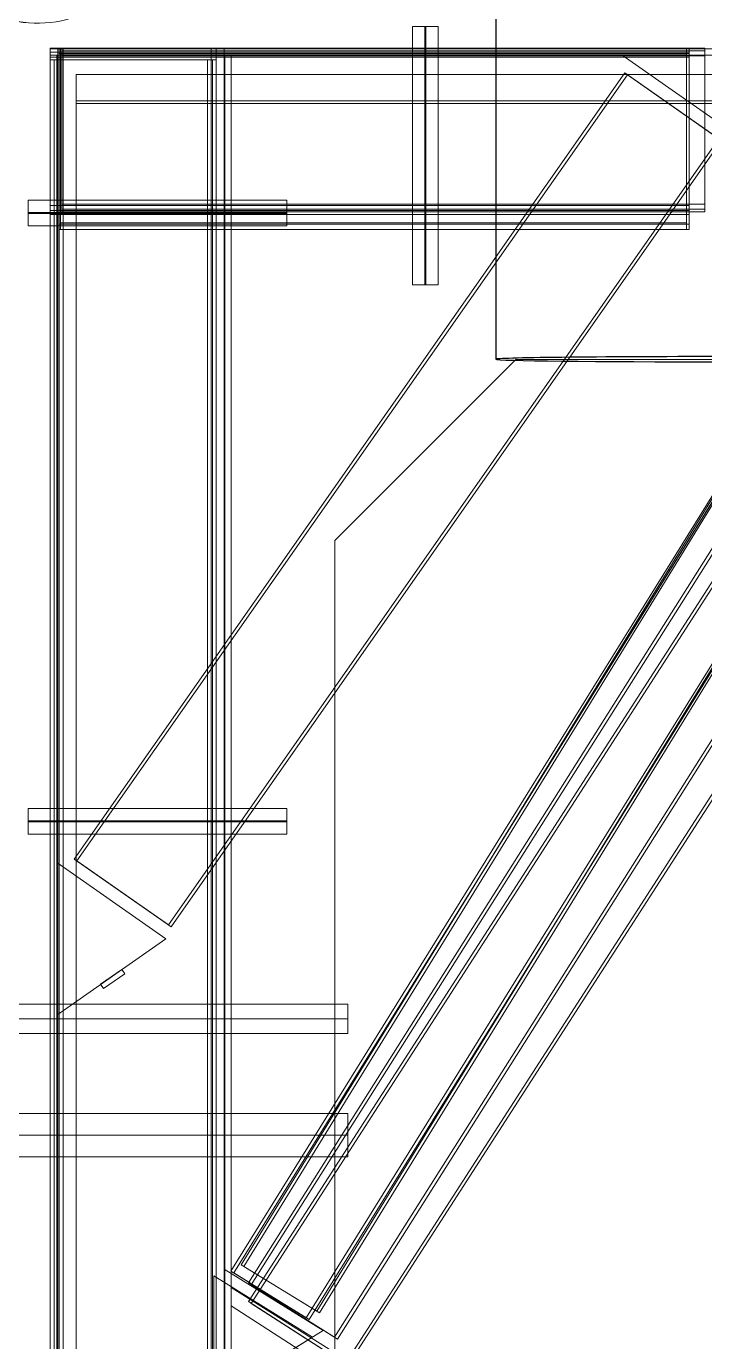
# Model space of a CAD drawing. Header units: metres. Extents: x 1753726 to 1755216, y 5920592 to 5921703.
# Drawn here: x 1755117.39 to 1755120.01, y 5921413.42 to 5921418.5 of the extents above; entities that cross this region are included whole.
import ezdxf

# ---------------------------------------------------------------- set-up
doc = ezdxf.new("R2010")
doc.units = ezdxf.units.M
doc.linetypes.add('CENTER', pattern=[50.8, 31.75, -6.35, 6.35, -6.35])
doc.linetypes.add('HIDDEN2', pattern=[4.7625, 3.175, -1.5875])
for name, color, linetype, lineweight in [('A-FLOR-____-OTLN', 9, 'Continuous', 9), ('A-WALL-____-OTLN', 2, 'Continuous', 9), ('M-HVAC-DUCT-OTLN', 70, 'Continuous', 25), ('P-PIPE-____-CNTR', 1, 'CENTER', 9), ('P-PIPE-____-OTLN', 6, 'HIDDEN2', 18), ('S-BEAM-____-OTLN', 7, 'Continuous', 9), ('S-FNDN-____-OTLN', 7, 'Continuous', 9)]:
    doc.layers.add(name, color=color, linetype=linetype, lineweight=lineweight)

# ---------------------------------------------------------------- blocks, each defined once
blk = doc.blocks.new('WALL CHAMFERS - WALL CHAMFERS-4050739-X-ARUP-GL-HERNE_BAY_ALIGNMENT')
at = {"layer": 'A-WALL-____-OTLN'}
blk.add_line((683.8957, 300.0049), (684.5957, 300.7049), dxfattribs=at)
blk = doc.blocks.new('308492-ARUP-STPW-MOD-1600_rvt-1-X-ARUP-GL-HERNE_BAY_ALIGNMENT')
at = {"layer": 'A-WALL-____-OTLN'}
for p, q in [((1755117.5805, 5921418.2154), (1755121.5805, 5921418.2154)), ((1755117.5805, 5921417.2154), (1755117.5805, 5921418.2154)), ((1755119.3005, 5921418.2154), (1755120.8605, 5921418.2154)), ((1755119.3005, 5921418.2154), (1755120.8605, 5921418.2154)), ((1755117.5805, 5921412.2154), (1755117.5805, 5921417.2154)), ((1755128.4803, 5921417.2154), (1755119.2805, 5921417.2154)), ((1755120.8605, 5921417.2154), (1755119.3005, 5921417.2154)), ((1755120.8605, 5921417.2154), (1755119.3005, 5921417.2154)), ((1755118.5805, 5921416.5154), (1755118.5805, 5921412.9154))]:
    blk.add_line(p, q, dxfattribs=at)
at = {"layer": 'M-HVAC-DUCT-OTLN'}
blk.add_line((1755119.2025, 5921422.8485), (1755119.2025, 5921417.2162), dxfattribs=at)
for start_param, end_param in [(1.570796, 3.141593), (3.141593, 4.712389)]:
    blk.add_ellipse((1755120.0775, 5921417.2162), major_axis=(0.875, 0), ratio=0.011618, start_param=start_param, end_param=end_param, dxfattribs=at)
at = {"layer": 'A-WALL-____-OTLN'}
blk.add_blockref('WALL CHAMFERS - WALL CHAMFERS-4050739-X-ARUP-GL-HERNE_BAY_ALIGNMENT', (1754434.6848, 5921116.5106), dxfattribs=at)
blk = doc.blocks.new('Arup_Beam_Steel Circular Hollow Section_CHS_AU - STRUT 2C-5217251-X-ARUP-GL-HERNE_BAY_ALIGNMENT')
at = {"layer": 'S-BEAM-____-OTLN'}
for p, q in [((-2.3709, 0.1651), (2.3709, 0.1651)), ((-2.3709, -0.1651), (2.3709, -0.1651))]:
    blk.add_line(p, q, dxfattribs=at)
blk = doc.blocks.new('Arup_Beam_Steel Circular Hollow Section_CHS_AU - 4029159-X-ARUP-GL-HERNE_BAY_ALIGNMENT')
at = {"layer": 'S-BEAM-____-OTLN'}
for p, q in [((685.9939, 301.2086), (683.4942, 297.179)), ((686.0046, 301.2019), (683.505, 297.1723)), ((686.296, 301.0211), (685.9939, 301.2086)), ((686.296, 301.0211), (685.9939, 301.2086)), ((686.0046, 301.2019), (686.2852, 301.0278)), ((686.0046, 301.2019), (686.2852, 301.0278)), ((683.7856, 296.9982), (686.2852, 301.0278)), ((683.7964, 296.9916), (686.296, 301.0211)), ((683.4942, 297.179), (683.7964, 296.9916)), ((683.4942, 297.179), (683.7964, 296.9916)), ((683.7856, 296.9982), (683.505, 297.1723)), ((683.7856, 296.9982), (683.505, 297.1723))]:
    blk.add_line(p, q, dxfattribs=at)
blk = doc.blocks.new('Arup_Beam_Steel Circular Hollow Section_CHS_AU - STRUT 1A-5298237-X-ARUP-GL-HERNE_BAY_ALIGNMENT')
at = {"layer": 'S-BEAM-____-OTLN'}
for p, q in [((-1.8555, 0.2158), (1.8555, 0.2158)), ((-1.8555, -0.2158), (1.8555, -0.2158))]:
    blk.add_line(p, q, dxfattribs=at)
blk = doc.blocks.new('Arup_Beam_Steel Circular Hollow Section_CHS_AU - 4393145-X-ARUP-GL-HERNE_BAY_ALIGNMENT')
at = {"layer": 'S-BEAM-____-OTLN'}
for p, q in [((685.0167, 301.8132), (682.8888, 298.7727)), ((685.0271, 301.8059), (682.8992, 298.7654)), ((685.3911, 301.5511), (685.0167, 301.8132)), ((685.3911, 301.5511), (685.0167, 301.8132)), ((685.0271, 301.8059), (685.3807, 301.5584)), ((685.0271, 301.8059), (685.3807, 301.5584)), ((683.2528, 298.5179), (685.3807, 301.5584)), ((683.2632, 298.5107), (685.3911, 301.5511)), ((682.8888, 298.7727), (683.2632, 298.5107)), ((682.8888, 298.7727), (683.2632, 298.5107)), ((683.2528, 298.5179), (682.8992, 298.7654)), ((683.2528, 298.5179), (682.8992, 298.7654))]:
    blk.add_line(p, q, dxfattribs=at)
blk = doc.blocks.new('Arup_Beam_Steel Circular Hollow Section_CHS_AU - STRUT 3C-5299243-X-ARUP-GL-HERNE_BAY_ALIGNMENT')
at = {"layer": 'S-BEAM-____-OTLN'}
for p, q in [((-2.3437, 0.1651), (2.3437, 0.1651)), ((-2.3437, -0.1651), (2.3437, -0.1651))]:
    blk.add_line(p, q, dxfattribs=at)
blk = doc.blocks.new('Arup_Beam_Steel Circular Hollow Section_CHS_AU - 4607972-X-ARUP-GL-HERNE_BAY_ALIGNMENT')
at = {"layer": 'S-BEAM-____-OTLN'}
for p, q in [((685.9875, 301.1978), (683.5336, 297.204)), ((685.9983, 301.1911), (683.5444, 297.1974)), ((686.2905, 301.0116), (685.9875, 301.1978)), ((686.2905, 301.0116), (685.9875, 301.1978)), ((685.9983, 301.1911), (686.2796, 301.0183)), ((685.9983, 301.1911), (686.2796, 301.0183)), ((683.8258, 297.0245), (686.2796, 301.0183)), ((683.8366, 297.0178), (686.2905, 301.0116)), ((683.5336, 297.204), (683.8366, 297.0178)), ((683.5336, 297.204), (683.8366, 297.0178)), ((683.8258, 297.0245), (683.5444, 297.1974)), ((683.8258, 297.0245), (683.5444, 297.1974))]:
    blk.add_line(p, q, dxfattribs=at)
blk = doc.blocks.new('Arup_Beam_Steel Circular Hollow Section_CHS_AU - STRUT 4C-5167315-X-ARUP-GL-HERNE_BAY_ALIGNMENT')
at = {"layer": 'S-BEAM-____-OTLN'}
for p, q in [((-2.4256, 0.2158), (2.4256, 0.2158)), ((-2.4256, -0.2158), (2.4256, -0.2158))]:
    blk.add_line(p, q, dxfattribs=at)
blk = doc.blocks.new('Arup_Beam_Steel Circular Hollow Section_CHS_AU - 4608569-X-ARUP-GL-HERNE_BAY_ALIGNMENT')
at = {"layer": 'S-BEAM-____-OTLN'}
for p, q in [((686.1876, 301.1406), (683.5619, 297.0614)), ((686.5719, 300.8933), (686.1876, 301.1406)), ((686.5719, 300.8933), (686.1876, 301.1406)), ((686.1983, 301.1337), (683.5726, 297.0545)), ((686.1983, 301.1337), (686.5612, 300.9001)), ((686.1983, 301.1337), (686.5612, 300.9001)), ((683.9355, 296.8209), (686.5612, 300.9001)), ((683.9462, 296.814), (686.5719, 300.8933)), ((683.5619, 297.0614), (683.9462, 296.814)), ((683.5619, 297.0614), (683.9462, 296.814)), ((683.9355, 296.8209), (683.5726, 297.0545)), ((683.9355, 296.8209), (683.5726, 297.0545))]:
    blk.add_line(p, q, dxfattribs=at)
blk = doc.blocks.new('Arup_Beam_Steel Circular Hollow Section_CHS_AU - STRUT 5C-5168541-X-ARUP-GL-HERNE_BAY_ALIGNMENT')
at = {"layer": 'S-BEAM-____-OTLN'}
for p, q in [((-2.3691, 0.1905), (2.3691, 0.1905)), ((-2.3691, -0.1905), (2.3691, -0.1905))]:
    blk.add_line(p, q, dxfattribs=at)
blk = doc.blocks.new('Arup_Beam_Steel Circular Hollow Section_CHS_AU - 4609519-X-ARUP-GL-HERNE_BAY_ALIGNMENT')
at = {"layer": 'S-BEAM-____-OTLN'}
for p, q in [((686.0902, 301.1407), (683.562, 297.1333)), ((686.4339, 300.9238), (686.0902, 301.1407)), ((686.4339, 300.9238), (686.0902, 301.1407)), ((686.1009, 301.1339), (683.5727, 297.1265)), ((686.1009, 301.1339), (686.4232, 300.9306)), ((686.1009, 301.1339), (686.4232, 300.9306)), ((683.895, 296.9232), (686.4232, 300.9306)), ((683.9057, 296.9164), (686.4339, 300.9238)), ((683.562, 297.1333), (683.9057, 296.9164)), ((683.562, 297.1333), (683.9057, 296.9164)), ((683.895, 296.9232), (683.5727, 297.1265)), ((683.895, 296.9232), (683.5727, 297.1265))]:
    blk.add_line(p, q, dxfattribs=at)
blk = doc.blocks.new('STRUT END ANGLED 1 - STRUT END ANGLED 1-5070105-X-ARUP-GL-HERNE_BAY_ALIGNMENT')
at = {"layer": 'S-BEAM-____-OTLN'}
for p, q in [((685.0064, 301.8814), (685.457, 301.566)), ((685.6777, 301.8814), (685.0064, 301.8814)), ((685.0064, 301.8814), (685.6777, 301.8814)), ((685.457, 301.566), (685.0064, 301.8814)), ((685.0064, 301.8814), (685.6777, 301.8814)), ((685.457, 301.566), (685.0064, 301.8814)), ((685.0064, 301.8814), (685.457, 301.566)), ((685.6777, 301.8814), (685.0064, 301.8814)), ((683.2422, 298.4643), (682.8211, 298.759)), ((682.8211, 298.759), (682.8211, 298.1696)), ((682.8211, 298.1696), (682.8211, 298.759)), ((682.8211, 298.759), (683.2422, 298.4643)), ((682.8211, 298.1696), (682.8211, 298.759)), ((682.8211, 298.759), (683.2422, 298.4643)), ((683.2422, 298.4643), (682.8211, 298.759)), ((682.8211, 298.759), (682.8211, 298.1696)), ((682.8211, 298.1696), (683.2422, 298.4643)), ((683.2422, 298.4643), (682.8211, 298.1696)), ((683.2422, 298.4643), (682.8211, 298.1696)), ((682.8211, 298.1696), (683.2422, 298.4643)), ((683.0726, 298.3456), (682.9907, 298.2883)), ((682.9907, 298.2883), (683.0726, 298.3456)), ((683.0841, 298.3293), (683.0726, 298.3456)), ((683.0726, 298.3456), (683.0841, 298.3293)), ((682.9907, 298.2883), (683.0022, 298.2719)), ((683.0022, 298.2719), (682.9907, 298.2883)), ((683.0022, 298.2719), (683.0841, 298.3293)), ((683.0841, 298.3293), (683.0022, 298.2719))]:
    blk.add_line(p, q, dxfattribs=at)
blk = doc.blocks.new('STRUT END ANGLED 2 - STRUT END ANGLED 1-5070393-X-ARUP-GL-HERNE_BAY_ALIGNMENT')
at = {"layer": 'S-BEAM-____-OTLN'}
for p, q in [((683.8101, 296.9242), (683.4277, 297.1614)), ((683.4277, 297.1614), (683.4277, 296.687)), ((683.4277, 296.687), (683.4277, 297.1614)), ((683.4277, 297.1614), (683.8101, 296.9242)), ((683.4277, 296.687), (683.4277, 297.1614)), ((683.4277, 297.1614), (683.8101, 296.9242)), ((683.8101, 296.9242), (683.4277, 297.1614)), ((683.4277, 297.1614), (683.4277, 296.687)), ((683.4277, 296.687), (683.8101, 296.9242)), ((683.8101, 296.9242), (683.4277, 296.687)), ((683.8101, 296.9242), (683.4277, 296.687)), ((683.4277, 296.687), (683.8101, 296.9242))]:
    blk.add_line(p, q, dxfattribs=at)
blk = doc.blocks.new('STRUT END ANGLED 3 - STRUT END ANGLED 1-5071234-X-ARUP-GL-HERNE_BAY_ALIGNMENT')
at = {"layer": 'S-BEAM-____-OTLN'}
for p, q in [((683.8503, 296.9496), (683.4679, 297.1868)), ((683.4679, 297.1868), (683.4679, 296.7124)), ((683.4679, 296.7124), (683.4679, 297.1868)), ((683.4679, 297.1868), (683.8503, 296.9496)), ((683.4679, 296.7124), (683.4679, 297.1868)), ((683.4679, 297.1868), (683.8503, 296.9496)), ((683.8503, 296.9496), (683.4679, 297.1868)), ((683.4679, 297.1868), (683.4679, 296.7124)), ((683.4679, 296.7124), (683.8503, 296.9496)), ((683.8503, 296.9496), (683.4679, 296.7124)), ((683.8503, 296.9496), (683.4679, 296.7124)), ((683.4679, 296.7124), (683.8503, 296.9496))]:
    blk.add_line(p, q, dxfattribs=at)
blk = doc.blocks.new('STRUT END ANGLED 4 - STRUT END ANGLED 1-5071539-X-ARUP-GL-HERNE_BAY_ALIGNMENT')
at = {"layer": 'S-BEAM-____-OTLN'}
for p, q in [((683.9582, 296.7468), (683.4957, 297.0445)), ((683.4957, 297.0445), (683.4957, 296.4599)), ((683.4957, 296.4599), (683.4957, 297.0445)), ((683.4957, 297.0445), (683.9582, 296.7468)), ((683.4957, 296.4599), (683.4957, 297.0445)), ((683.4957, 297.0445), (683.9582, 296.7468)), ((683.9582, 296.7468), (683.4957, 297.0445)), ((683.4957, 297.0445), (683.4957, 296.4599))]:
    blk.add_line(p, q, dxfattribs=at)
blk = doc.blocks.new('STRUT END ANGLED 5 - STRUT END ANGLED 1-5071912-X-ARUP-GL-HERNE_BAY_ALIGNMENT')
at = {"layer": 'S-BEAM-____-OTLN'}
for p, q in [((683.9186, 296.8492), (683.4957, 297.1159)), ((683.4957, 297.1159), (683.4957, 296.5824)), ((683.4957, 296.5824), (683.4957, 297.1159)), ((683.4957, 297.1159), (683.9186, 296.8492)), ((683.4957, 296.5824), (683.4957, 297.1159)), ((683.4957, 297.1159), (683.9186, 296.8492)), ((683.9186, 296.8492), (683.4957, 297.1159)), ((683.4957, 297.1159), (683.4957, 296.5824))]:
    blk.add_line(p, q, dxfattribs=at)
blk = doc.blocks.new('HB_Struct Framing_Support_2 - HB_Struct Framing_Support-5141438-X-ARUP-GL-HERNE_BAY_ALIGNMENT')
at = {"layer": 'S-BEAM-____-OTLN'}
for p, q in [((0.0495, -0.015), (-0.0495, -0.015)), ((-0.0495, -0.015), (-0.0133, -0.015)), ((-0.0133, -0.015), (-0.0495, -0.015)), ((-0.0495, -0.015), (0.0495, -0.015)), ((-0.0495, -0.015), (-0.0495, -1.015)), ((-0.0495, -0.015), (-0.0495, -1.015)), ((-0.0495, -0.015), (-0.0495, -1.015)), ((-0.0495, -0.015), (-0.0495, -1.015)), ((-0.0133, -0.015), (-0.0023, -0.015)), ((-0.0133, -0.015), (-0.0023, -0.015)), ((-0.0023, -1.015), (-0.0023, -0.015)), ((-0.0023, -1.015), (-0.0023, -0.015)), ((0.0023, -0.015), (0.0023, -1.015)), ((0.0023, -0.015), (0.0133, -0.015)), ((0.0023, -0.015), (0.0133, -0.015)), ((0.0023, -1.015), (0.0023, -0.015)), ((0.0495, -0.015), (0.0133, -0.015)), ((0.0133, -0.015), (0.0495, -0.015)), ((0.0495, -1.015), (0.0495, -0.015)), ((0.0495, -0.015), (0.0495, -1.015)), ((0.0495, -0.015), (0.0495, -1.015)), ((0.0495, -0.015), (0.0495, -1.015)), ((0.0495, -1.015), (-0.0495, -1.015)), ((-0.0495, -1.015), (-0.0133, -1.015)), ((-0.0133, -1.015), (-0.0495, -1.015)), ((-0.0495, -1.015), (0.0495, -1.015)), ((-0.0023, -1.015), (-0.0133, -1.015)), ((-0.0023, -1.015), (-0.0133, -1.015)), ((0.0133, -1.015), (0.0023, -1.015)), ((0.0133, -1.015), (0.0023, -1.015)), ((0.0495, -1.015), (0.0133, -1.015)), ((0.0133, -1.015), (0.0495, -1.015))]:
    blk.add_line(p, q, dxfattribs=at)
blk = doc.blocks.new('308492-ARUP-STTW-MOD-0100_rvt-1-X-ARUP-GL-HERNE_BAY_ALIGNMENT')
at = {"layer": 'S-BEAM-____-OTLN'}
for p, q in [((1755117.4805, 5921405.5461), (1755117.4805, 5921418.4185)), ((1755117.4805, 5921418.4185), (1755117.5105, 5921418.4185)), ((1755117.4805, 5921418.4185), (1755117.5105, 5921418.4185)), ((1755117.4805, 5921418.4185), (1755117.4805, 5921405.5461)), ((1755117.4805, 5921418.4035), (1755117.4805, 5921418.4185)), ((1755117.4805, 5921418.4185), (1755117.4805, 5921418.4035)), ((1755119.9507, 5921418.4185), (1755117.4805, 5921418.4185)), ((1755119.9507, 5921418.4185), (1755117.4805, 5921418.4185)), ((1755117.4805, 5921418.4035), (1755117.4805, 5921418.3839)), ((1755117.4805, 5921418.4035), (1755117.4805, 5921418.3839)), ((1755119.9507, 5921418.4035), (1755117.4805, 5921418.4035)), ((1755119.9507, 5921418.4035), (1755117.4805, 5921418.4035)), ((1755117.4805, 5921418.4035), (1755119.9507, 5921418.4035)), ((1755119.9507, 5921418.4035), (1755117.4805, 5921418.4035)), ((1755117.4805, 5921418.3839), (1755117.4805, 5921418.4035)), ((1755117.4805, 5921418.4035), (1755117.4805, 5921418.3839)), ((1755119.9507, 5921418.4035), (1755117.4805, 5921418.4035)), ((1755119.9507, 5921418.4035), (1755117.4805, 5921418.4035)), ((1755117.4809, 5921418.4169), (1755120.2805, 5921418.4169)), ((1755117.4809, 5921418.4169), (1755120.2805, 5921418.4169)), ((1755117.4809, 5921412.5289), (1755117.4809, 5921418.4169)), ((1755117.4809, 5921412.5289), (1755117.4809, 5921418.4169)), ((1755117.5105, 5921405.5461), (1755117.5105, 5921418.4185)), ((1755117.5105, 5921418.4185), (1755117.5301, 5921418.4185)), ((1755117.5105, 5921418.4185), (1755117.5301, 5921418.4185)), ((1755117.5105, 5921418.4185), (1755117.5105, 5921405.5461)), ((1755117.5105, 5921418.4185), (1755117.5105, 5921405.5461)), ((1755117.5105, 5921418.4185), (1755117.5105, 5921405.5461)), ((1755117.5301, 5921418.4185), (1755117.5105, 5921418.4185)), ((1755117.5105, 5921418.4185), (1755117.5301, 5921418.4185)), ((1755117.5105, 5921418.4185), (1755117.5105, 5921405.5461)), ((1755117.5105, 5921418.4185), (1755117.5105, 5921405.5461)), ((1755117.5155, 5921418.3985), (1755117.5155, 5921418.4185)), ((1755117.5155, 5921418.4185), (1755117.5155, 5921418.3985)), ((1755117.5155, 5921418.4185), (1755119.9505, 5921418.4185)), ((1755119.9505, 5921418.4185), (1755117.5155, 5921418.4185)), ((1755117.5205, 5921418.3935), (1755117.5205, 5921418.4185)), ((1755117.5205, 5921418.4185), (1755117.5205, 5921418.3935)), ((1755117.5205, 5921418.4185), (1755119.9405, 5921418.4185)), ((1755119.9405, 5921418.4185), (1755117.5205, 5921418.4185)), ((1755117.5251, 5921418.4185), (1755120.0104, 5921418.4185)), ((1755117.5251, 5921418.4085), (1755117.5251, 5921418.4185)), ((1755117.5251, 5921418.4085), (1755117.5251, 5921418.4185)), ((1755120.0104, 5921418.4185), (1755117.5251, 5921418.4185)), ((1755117.5251, 5921418.4085), (1755120.0104, 5921418.4085)), ((1755117.5251, 5921418.3889), (1755117.5251, 5921418.4085)), ((1755117.5251, 5921418.3889), (1755117.5251, 5921418.4085)), ((1755120.0104, 5921418.4085), (1755117.5251, 5921418.4085)), ((1755120.0104, 5921418.4085), (1755117.5251, 5921418.4085)), ((1755120.0104, 5921418.4085), (1755117.5251, 5921418.4085)), ((1755117.5251, 5921418.3889), (1755117.5251, 5921418.4085)), ((1755117.5251, 5921418.4085), (1755117.5251, 5921418.3889)), ((1755120.0104, 5921418.4085), (1755117.5251, 5921418.4085)), ((1755120.0104, 5921418.4085), (1755117.5251, 5921418.4085)), ((1755117.5301, 5921418.4185), (1755117.5301, 5921405.5461)), ((1755117.5301, 5921418.4185), (1755117.5441, 5921418.4185)), ((1755117.5301, 5921418.4185), (1755117.5441, 5921418.4185)), ((1755117.5301, 5921418.4185), (1755117.5301, 5921405.5461)), ((1755117.5301, 5921418.4185), (1755117.5301, 5921405.5461)), ((1755117.5301, 5921418.4185), (1755117.5301, 5921405.5461)), ((1755117.5301, 5921418.4185), (1755117.5441, 5921418.4185)), ((1755117.5301, 5921418.4185), (1755117.5441, 5921418.4185)), ((1755117.5301, 5921418.4185), (1755117.5301, 5921405.5461)), ((1755117.5301, 5921418.4185), (1755117.5301, 5921405.5461)), ((1755118.0889, 5921418.4185), (1755117.5441, 5921418.4185)), ((1755117.5441, 5921418.4185), (1755118.0889, 5921418.4185)), ((1755118.0889, 5921418.4185), (1755117.5441, 5921418.4185)), ((1755117.5441, 5921418.4185), (1755118.0889, 5921418.4185)), ((1755118.1029, 5921418.4185), (1755118.0889, 5921418.4185)), ((1755118.0889, 5921418.4185), (1755118.1029, 5921418.4185)), ((1755118.0889, 5921418.4185), (1755118.1029, 5921418.4185)), ((1755118.0889, 5921418.4185), (1755118.1029, 5921418.4185)), ((1755118.1029, 5921405.5461), (1755118.1029, 5921418.4185)), ((1755118.1225, 5921418.4185), (1755118.1029, 5921418.4185)), ((1755118.1029, 5921418.4185), (1755118.1225, 5921418.4185)), ((1755118.1029, 5921418.4185), (1755118.1029, 5921405.5461)), ((1755118.1029, 5921418.4185), (1755118.1029, 5921405.5461)), ((1755118.1029, 5921405.5461), (1755118.1029, 5921418.4185)), ((1755118.1225, 5921418.4185), (1755118.1029, 5921418.4185)), ((1755118.1029, 5921418.4185), (1755118.1225, 5921418.4185)), ((1755118.1029, 5921418.4185), (1755118.1029, 5921405.5461)), ((1755118.1029, 5921418.4185), (1755118.1029, 5921405.5461)), ((1755118.1225, 5921405.5461), (1755118.1225, 5921418.4185)), ((1755118.1225, 5921418.4185), (1755118.1225, 5921405.5461)), ((1755118.1225, 5921418.4185), (1755118.1525, 5921418.4185)), ((1755118.1525, 5921418.4185), (1755118.1225, 5921418.4185)), ((1755118.1225, 5921405.5461), (1755118.1225, 5921418.4185)), ((1755118.1225, 5921418.4185), (1755118.1225, 5921405.5461)), ((1755118.1225, 5921405.5461), (1755118.1225, 5921418.4185)), ((1755118.1225, 5921418.4185), (1755118.1225, 5921405.5461)), ((1755118.1525, 5921418.4185), (1755118.1525, 5921405.5461)), ((1755118.1525, 5921418.4185), (1755118.1525, 5921405.5461)), ((1755119.9405, 5921418.3935), (1755119.9405, 5921418.4185)), ((1755119.9405, 5921418.4185), (1755119.9405, 5921418.3935)), ((1755119.9505, 5921418.3985), (1755119.9505, 5921418.4185)), ((1755119.9505, 5921418.4185), (1755119.9505, 5921418.3985)), ((1755119.9507, 5921418.4035), (1755119.9507, 5921418.4185)), ((1755119.9507, 5921418.4185), (1755119.9507, 5921418.4035)), ((1755119.9507, 5921418.3839), (1755119.9507, 5921418.4035)), ((1755119.9507, 5921418.3839), (1755119.9507, 5921418.4035)), ((1755119.9507, 5921418.3839), (1755119.9507, 5921418.4035)), ((1755119.9507, 5921418.4035), (1755119.9507, 5921418.3839)), ((1755120.0104, 5921418.4185), (1755120.0104, 5921418.4085)), ((1755120.0104, 5921418.4185), (1755120.0104, 5921418.4085)), ((1755120.0104, 5921418.4085), (1755120.0104, 5921418.3889)), ((1755120.0104, 5921418.4085), (1755120.0104, 5921418.3889)), ((1755120.0104, 5921418.3889), (1755120.0104, 5921418.4085)), ((1755120.0104, 5921418.4085), (1755120.0104, 5921418.3889)), ((1755117.5055, 5921418.3919), (1755117.4805, 5921418.3919)), ((1755117.4805, 5921418.3919), (1755117.5055, 5921418.3919)), ((1755117.4805, 5921405.5509), (1755117.4805, 5921418.3919)), ((1755117.4805, 5921418.3919), (1755117.4805, 5921405.5509)), ((1755117.5055, 5921418.3919), (1755117.4805, 5921418.3919)), ((1755117.4805, 5921418.3919), (1755117.5055, 5921418.3919)), ((1755117.4805, 5921405.5559), (1755117.4805, 5921418.3919)), ((1755117.4805, 5921418.3919), (1755117.4805, 5921405.5559)), ((1755119.9507, 5921418.3839), (1755117.4805, 5921418.3839)), ((1755117.4805, 5921418.3839), (1755119.9507, 5921418.3839)), ((1755117.4805, 5921418.3839), (1755117.4805, 5921418.3699)), ((1755117.4805, 5921418.3699), (1755117.4805, 5921418.3839)), ((1755119.9507, 5921418.3839), (1755117.4805, 5921418.3839)), ((1755119.9507, 5921418.3839), (1755117.4805, 5921418.3839)), ((1755117.4805, 5921418.3699), (1755117.4805, 5921418.3839)), ((1755117.4805, 5921418.3699), (1755117.4805, 5921418.3839)), ((1755119.9507, 5921418.3839), (1755117.4805, 5921418.3839)), ((1755119.9507, 5921418.3839), (1755117.4805, 5921418.3839)), ((1755117.4805, 5921405.5459), (1755117.4805, 5921418.3739)), ((1755117.4805, 5921418.3739), (1755117.4955, 5921418.3739)), ((1755117.4805, 5921418.3739), (1755117.4955, 5921418.3739)), ((1755117.4805, 5921418.3739), (1755117.4805, 5921405.5459)), ((1755117.4805, 5921418.3699), (1755117.4805, 5921417.8251)), ((1755117.4805, 5921418.3699), (1755117.4805, 5921417.8251)), ((1755117.4805, 5921417.8251), (1755117.4805, 5921418.3699)), ((1755117.4805, 5921418.3699), (1755117.4805, 5921417.8251)), ((1755117.5151, 5921418.3739), (1755117.4955, 5921418.3739)), ((1755117.4955, 5921418.3739), (1755117.5151, 5921418.3739)), ((1755117.4955, 5921418.3739), (1755117.4955, 5921405.5459)), ((1755117.4955, 5921418.3739), (1755117.4955, 5921405.5459)), ((1755117.4955, 5921418.3739), (1755117.4955, 5921405.5459)), ((1755117.4955, 5921418.3739), (1755117.4955, 5921405.5459)), ((1755117.5151, 5921418.3739), (1755117.4955, 5921418.3739)), ((1755117.4955, 5921418.3739), (1755117.5151, 5921418.3739)), ((1755117.4955, 5921418.3739), (1755117.4955, 5921405.5459)), ((1755117.4955, 5921418.3739), (1755117.4955, 5921405.5459)), ((1755118.1555, 5921418.3919), (1755117.5055, 5921418.3919)), ((1755117.5055, 5921418.3919), (1755118.1555, 5921418.3919)), ((1755118.1555, 5921418.3919), (1755117.5055, 5921418.3919)), ((1755117.5055, 5921418.3919), (1755118.1555, 5921418.3919)), ((1755117.5055, 5921405.5509), (1755117.5055, 5921418.3919)), ((1755117.5055, 5921418.3919), (1755117.5055, 5921405.5509)), ((1755117.5055, 5921405.5509), (1755117.5055, 5921418.3919)), ((1755117.5055, 5921418.3919), (1755117.5055, 5921405.5509)), ((1755117.5055, 5921418.3919), (1755117.5055, 5921405.5509)), ((1755117.5055, 5921418.3919), (1755117.5055, 5921405.5509)), ((1755118.1555, 5921418.3919), (1755117.5055, 5921418.3919)), ((1755117.5055, 5921418.3919), (1755118.1555, 5921418.3919)), ((1755118.1555, 5921418.3919), (1755117.5055, 5921418.3919)), ((1755117.5055, 5921418.3919), (1755118.1555, 5921418.3919)), ((1755117.5055, 5921405.5559), (1755117.5055, 5921418.3919)), ((1755117.5055, 5921418.3919), (1755117.5055, 5921405.5559)), ((1755117.5055, 5921405.5559), (1755117.5055, 5921418.3919)), ((1755117.5055, 5921418.3919), (1755117.5055, 5921405.5559)), ((1755117.5055, 5921418.3919), (1755117.5055, 5921405.5559)), ((1755117.5055, 5921418.3919), (1755117.5055, 5921405.5559)), ((1755117.5151, 5921418.3739), (1755117.5151, 5921405.5459)), ((1755117.5151, 5921418.3739), (1755117.5291, 5921418.3739)), ((1755117.5151, 5921418.3739), (1755117.5291, 5921418.3739)), ((1755117.5151, 5921418.3739), (1755117.5151, 5921405.5459)), ((1755117.5151, 5921418.3739), (1755117.5151, 5921405.5459)), ((1755117.5151, 5921418.3739), (1755117.5151, 5921405.5459)), ((1755117.5151, 5921418.3739), (1755117.5291, 5921418.3739)), ((1755117.5151, 5921418.3739), (1755117.5291, 5921418.3739)), ((1755117.5151, 5921418.3739), (1755117.5151, 5921405.5459)), ((1755117.5151, 5921418.3739), (1755117.5151, 5921405.5459)), ((1755117.5155, 5921417.7385), (1755117.5155, 5921418.3985)), ((1755117.5155, 5921418.3985), (1755117.5155, 5921417.7385)), ((1755117.5155, 5921417.7385), (1755117.5155, 5921418.3985)), ((1755117.5155, 5921418.3985), (1755117.5155, 5921417.7385)), ((1755117.5155, 5921418.3985), (1755119.9505, 5921418.3985)), ((1755119.9505, 5921418.3985), (1755117.5155, 5921418.3985)), ((1755117.5155, 5921418.3985), (1755119.9505, 5921418.3985)), ((1755119.9505, 5921418.3985), (1755117.5155, 5921418.3985)), ((1755119.9505, 5921418.3985), (1755117.5155, 5921418.3985)), ((1755119.9505, 5921418.3985), (1755117.5155, 5921418.3985)), ((1755117.5205, 5921417.7435), (1755117.5205, 5921418.3935)), ((1755117.5205, 5921418.3935), (1755117.5205, 5921417.7435)), ((1755117.5205, 5921417.7435), (1755117.5205, 5921418.3935)), ((1755117.5205, 5921418.3935), (1755117.5205, 5921417.7435)), ((1755117.5205, 5921418.3935), (1755119.9405, 5921418.3935)), ((1755119.9405, 5921418.3935), (1755117.5205, 5921418.3935)), ((1755117.5205, 5921418.3935), (1755119.9405, 5921418.3935)), ((1755119.9405, 5921418.3935), (1755117.5205, 5921418.3935)), ((1755119.9405, 5921418.3935), (1755117.5205, 5921418.3935)), ((1755119.9405, 5921418.3935), (1755117.5205, 5921418.3935)), ((1755120.0104, 5921418.3889), (1755117.5251, 5921418.3889)), ((1755117.5251, 5921418.3749), (1755117.5251, 5921418.3889)), ((1755117.5251, 5921418.3749), (1755117.5251, 5921418.3889)), ((1755120.0104, 5921418.3889), (1755117.5251, 5921418.3889)), ((1755120.0104, 5921418.3889), (1755117.5251, 5921418.3889)), ((1755120.0104, 5921418.3889), (1755117.5251, 5921418.3889)), ((1755117.5251, 5921418.3749), (1755117.5251, 5921418.3889)), ((1755117.5251, 5921418.3749), (1755117.5251, 5921418.3889)), ((1755120.0104, 5921418.3889), (1755117.5251, 5921418.3889)), ((1755120.0104, 5921418.3889), (1755117.5251, 5921418.3889)), ((1755117.5251, 5921417.8301), (1755117.5251, 5921418.3749)), ((1755117.5251, 5921418.3749), (1755117.5251, 5921417.8301)), ((1755117.5251, 5921417.8301), (1755117.5251, 5921418.3749)), ((1755117.5251, 5921418.3749), (1755117.5251, 5921417.8301)), ((1755118.0739, 5921418.3739), (1755117.5291, 5921418.3739)), ((1755117.5291, 5921418.3739), (1755118.0739, 5921418.3739)), ((1755118.0739, 5921418.3739), (1755117.5291, 5921418.3739)), ((1755117.5291, 5921418.3739), (1755118.0739, 5921418.3739)), ((1755118.0739, 5921418.3739), (1755118.0879, 5921418.3739)), ((1755118.0739, 5921418.3739), (1755118.0879, 5921418.3739)), ((1755118.0739, 5921418.3739), (1755118.0879, 5921418.3739)), ((1755118.0739, 5921418.3739), (1755118.0879, 5921418.3739)), ((1755118.0879, 5921405.5459), (1755118.0879, 5921418.3739)), ((1755118.1075, 5921418.3739), (1755118.0879, 5921418.3739)), ((1755118.0879, 5921418.3739), (1755118.1075, 5921418.3739)), ((1755118.0879, 5921418.3739), (1755118.0879, 5921405.5459)), ((1755118.0879, 5921418.3739), (1755118.0879, 5921405.5459)), ((1755118.0879, 5921405.5459), (1755118.0879, 5921418.3739)), ((1755118.1075, 5921418.3739), (1755118.0879, 5921418.3739)), ((1755118.0879, 5921418.3739), (1755118.1075, 5921418.3739)), ((1755118.0879, 5921418.3739), (1755118.0879, 5921405.5459)), ((1755118.0879, 5921418.3739), (1755118.0879, 5921405.5459)), ((1755118.1075, 5921405.5459), (1755118.1075, 5921418.3739)), ((1755118.1075, 5921418.3739), (1755118.1075, 5921405.5459)), ((1755118.1075, 5921418.3739), (1755118.1225, 5921418.3739)), ((1755118.1225, 5921418.3739), (1755118.1075, 5921418.3739)), ((1755118.1075, 5921405.5459), (1755118.1075, 5921418.3739)), ((1755118.1075, 5921418.3739), (1755118.1075, 5921405.5459)), ((1755118.1075, 5921405.5459), (1755118.1075, 5921418.3739)), ((1755118.1075, 5921418.3739), (1755118.1075, 5921405.5459)), ((1755118.1225, 5921418.3739), (1755118.1225, 5921405.5459)), ((1755118.1225, 5921418.3739), (1755118.1225, 5921405.5459)), ((1755118.1555, 5921418.3919), (1755118.1805, 5921418.3919)), ((1755118.1805, 5921418.3919), (1755118.1555, 5921418.3919)), ((1755118.1555, 5921405.5509), (1755118.1555, 5921418.3919)), ((1755118.1555, 5921418.3919), (1755118.1555, 5921405.5509)), ((1755118.1555, 5921405.5509), (1755118.1555, 5921418.3919)), ((1755118.1555, 5921418.3919), (1755118.1555, 5921405.5509)), ((1755118.1555, 5921418.3919), (1755118.1555, 5921405.5509)), ((1755118.1555, 5921418.3919), (1755118.1555, 5921405.5509)), ((1755118.1555, 5921418.3919), (1755118.1805, 5921418.3919)), ((1755118.1805, 5921418.3919), (1755118.1555, 5921418.3919)), ((1755118.1555, 5921405.5559), (1755118.1555, 5921418.3919)), ((1755118.1555, 5921418.3919), (1755118.1555, 5921405.5559)), ((1755118.1555, 5921405.5559), (1755118.1555, 5921418.3919)), ((1755118.1555, 5921418.3919), (1755118.1555, 5921405.5559)), ((1755118.1555, 5921418.3919), (1755118.1555, 5921405.5559)), ((1755118.1555, 5921418.3919), (1755118.1555, 5921405.5559)), ((1755118.1805, 5921405.5509), (1755118.1805, 5921418.3919)), ((1755118.1805, 5921418.3919), (1755118.1805, 5921405.5509)), ((1755118.1805, 5921405.5559), (1755118.1805, 5921418.3919)), ((1755118.1805, 5921418.3919), (1755118.1805, 5921405.5559)), ((1755119.9405, 5921417.7435), (1755119.9405, 5921418.3935)), ((1755119.9405, 5921418.3935), (1755119.9405, 5921417.7435)), ((1755119.9405, 5921417.7435), (1755119.9405, 5921418.3935)), ((1755119.9405, 5921418.3935), (1755119.9405, 5921417.7435)), ((1755119.9505, 5921417.7385), (1755119.9505, 5921418.3985)), ((1755119.9505, 5921418.3985), (1755119.9505, 5921417.7385)), ((1755119.9505, 5921417.7385), (1755119.9505, 5921418.3985)), ((1755119.9505, 5921418.3985), (1755119.9505, 5921417.7385)), ((1755119.9507, 5921418.3839), (1755119.9507, 5921418.3699)), ((1755119.9507, 5921418.3699), (1755119.9507, 5921418.3839)), ((1755119.9507, 5921418.3839), (1755119.9507, 5921418.3699)), ((1755119.9507, 5921418.3839), (1755119.9507, 5921418.3699)), ((1755119.9507, 5921417.8251), (1755119.9507, 5921418.3699)), ((1755119.9507, 5921417.8251), (1755119.9507, 5921418.3699)), ((1755119.9507, 5921417.8251), (1755119.9507, 5921418.3699)), ((1755119.9507, 5921418.3699), (1755119.9507, 5921417.8251)), ((1755120.0104, 5921418.3889), (1755120.0104, 5921418.3749)), ((1755120.0104, 5921418.3889), (1755120.0104, 5921418.3749)), ((1755120.0104, 5921418.3889), (1755120.0104, 5921418.3749)), ((1755120.0104, 5921418.3889), (1755120.0104, 5921418.3749)), ((1755120.0104, 5921417.8301), (1755120.0104, 5921418.3749)), ((1755120.0104, 5921418.3749), (1755120.0104, 5921417.8301)), ((1755120.0104, 5921417.8301), (1755120.0104, 5921418.3749)), ((1755120.0104, 5921418.3749), (1755120.0104, 5921417.8301)), ((1755117.4805, 5921417.8111), (1755117.4805, 5921417.8251)), ((1755117.4805, 5921417.8111), (1755117.4805, 5921417.8251)), ((1755117.4805, 5921417.8111), (1755117.4805, 5921417.8251)), ((1755117.4805, 5921417.8111), (1755117.4805, 5921417.8251)), ((1755117.4805, 5921417.8111), (1755119.9507, 5921417.8111)), ((1755117.4805, 5921417.7915), (1755117.4805, 5921417.8111)), ((1755117.4805, 5921417.8111), (1755117.4805, 5921417.7915)), ((1755119.9507, 5921417.8111), (1755117.4805, 5921417.8111)), ((1755119.9507, 5921417.8111), (1755117.4805, 5921417.8111)), ((1755117.4805, 5921417.8111), (1755119.9507, 5921417.8111)), ((1755117.4805, 5921417.7915), (1755117.4805, 5921417.8111)), ((1755117.4805, 5921417.8111), (1755117.4805, 5921417.7915)), ((1755119.9507, 5921417.8111), (1755117.4805, 5921417.8111)), ((1755119.9507, 5921417.8111), (1755117.4805, 5921417.8111)), ((1755117.4805, 5921417.7915), (1755119.9507, 5921417.7915)), ((1755119.9507, 5921417.7915), (1755117.4805, 5921417.7915)), ((1755117.4805, 5921417.7915), (1755117.4805, 5921417.7765)), ((1755117.4805, 5921417.7765), (1755117.4805, 5921417.7915)), ((1755117.4805, 5921417.7915), (1755119.9507, 5921417.7915)), ((1755119.9507, 5921417.7915), (1755117.4805, 5921417.7915)), ((1755117.4805, 5921417.7915), (1755119.9507, 5921417.7915)), ((1755119.9507, 5921417.7915), (1755117.4805, 5921417.7915)), ((1755117.5251, 5921417.8161), (1755117.5251, 5921417.8301)), ((1755117.5251, 5921417.8301), (1755117.5251, 5921417.8161)), ((1755117.5251, 5921417.8161), (1755117.5251, 5921417.8301)), ((1755117.5251, 5921417.8161), (1755117.5251, 5921417.8301)), ((1755117.5251, 5921417.8161), (1755120.0104, 5921417.8161)), ((1755117.5251, 5921417.7965), (1755117.5251, 5921417.8161)), ((1755117.5251, 5921417.8161), (1755117.5251, 5921417.7965)), ((1755120.0104, 5921417.8161), (1755117.5251, 5921417.8161)), ((1755120.0104, 5921417.8161), (1755117.5251, 5921417.8161)), ((1755117.5251, 5921417.8161), (1755120.0104, 5921417.8161)), ((1755117.5251, 5921417.7965), (1755117.5251, 5921417.8161)), ((1755117.5251, 5921417.8161), (1755117.5251, 5921417.7965)), ((1755120.0104, 5921417.8161), (1755117.5251, 5921417.8161)), ((1755120.0104, 5921417.8161), (1755117.5251, 5921417.8161)), ((1755117.5251, 5921417.7965), (1755120.0104, 5921417.7965)), ((1755120.0104, 5921417.7965), (1755117.5251, 5921417.7965)), ((1755117.5251, 5921417.7965), (1755117.5251, 5921417.7865)), ((1755117.5251, 5921417.7865), (1755117.5251, 5921417.7965)), ((1755117.5251, 5921417.7965), (1755120.0104, 5921417.7965)), ((1755120.0104, 5921417.7965), (1755117.5251, 5921417.7965)), ((1755117.5251, 5921417.7965), (1755120.0104, 5921417.7965)), ((1755120.0104, 5921417.7965), (1755117.5251, 5921417.7965)), ((1755119.9507, 5921417.8251), (1755119.9507, 5921417.8111)), ((1755119.9507, 5921417.8251), (1755119.9507, 5921417.8111)), ((1755119.9507, 5921417.8251), (1755119.9507, 5921417.8111)), ((1755119.9507, 5921417.8251), (1755119.9507, 5921417.8111)), ((1755119.9507, 5921417.7915), (1755119.9507, 5921417.8111)), ((1755119.9507, 5921417.8111), (1755119.9507, 5921417.7915)), ((1755119.9507, 5921417.7915), (1755119.9507, 5921417.8111)), ((1755119.9507, 5921417.8111), (1755119.9507, 5921417.7915)), ((1755119.9507, 5921417.7915), (1755119.9507, 5921417.7765)), ((1755119.9507, 5921417.7765), (1755119.9507, 5921417.7915)), ((1755120.0104, 5921417.8161), (1755120.0104, 5921417.8301)), ((1755120.0104, 5921417.8301), (1755120.0104, 5921417.8161)), ((1755120.0104, 5921417.8301), (1755120.0104, 5921417.8161)), ((1755120.0104, 5921417.8301), (1755120.0104, 5921417.8161)), ((1755120.0104, 5921417.7965), (1755120.0104, 5921417.8161)), ((1755120.0104, 5921417.8161), (1755120.0104, 5921417.7965)), ((1755120.0104, 5921417.7965), (1755120.0104, 5921417.8161)), ((1755120.0104, 5921417.8161), (1755120.0104, 5921417.7965)), ((1755120.0104, 5921417.7965), (1755120.0104, 5921417.7865)), ((1755120.0104, 5921417.7865), (1755120.0104, 5921417.7965)), ((1755119.9507, 5921417.7765), (1755117.4805, 5921417.7765)), ((1755119.9507, 5921417.7765), (1755117.4805, 5921417.7765)), ((1755117.5155, 5921417.7385), (1755117.5155, 5921417.7185)), ((1755117.5155, 5921417.7185), (1755117.5155, 5921417.7385)), ((1755117.5155, 5921417.7385), (1755119.9505, 5921417.7385)), ((1755119.9505, 5921417.7385), (1755117.5155, 5921417.7385)), ((1755117.5155, 5921417.7385), (1755119.9505, 5921417.7385)), ((1755119.9505, 5921417.7385), (1755117.5155, 5921417.7385)), ((1755119.9505, 5921417.7385), (1755117.5155, 5921417.7385)), ((1755119.9505, 5921417.7385), (1755117.5155, 5921417.7385)), ((1755117.5205, 5921417.7435), (1755117.5205, 5921417.7185)), ((1755117.5205, 5921417.7185), (1755117.5205, 5921417.7435)), ((1755117.5205, 5921417.7435), (1755119.9405, 5921417.7435)), ((1755119.9405, 5921417.7435), (1755117.5205, 5921417.7435)), ((1755117.5205, 5921417.7435), (1755119.9405, 5921417.7435)), ((1755119.9405, 5921417.7435), (1755117.5205, 5921417.7435)), ((1755119.9405, 5921417.7435), (1755117.5205, 5921417.7435)), ((1755119.9405, 5921417.7435), (1755117.5205, 5921417.7435)), ((1755120.0104, 5921417.7865), (1755117.5251, 5921417.7865)), ((1755120.0104, 5921417.7865), (1755117.5251, 5921417.7865)), ((1755119.9405, 5921417.7435), (1755119.9405, 5921417.7185)), ((1755119.9405, 5921417.7185), (1755119.9405, 5921417.7435)), ((1755119.9505, 5921417.7385), (1755119.9505, 5921417.7185)), ((1755119.9505, 5921417.7185), (1755119.9505, 5921417.7385)), ((1755117.5155, 5921417.7185), (1755119.9505, 5921417.7185)), ((1755119.9505, 5921417.7185), (1755117.5155, 5921417.7185)), ((1755117.5205, 5921417.7185), (1755119.9405, 5921417.7185)), ((1755119.9405, 5921417.7185), (1755117.5205, 5921417.7185))]:
    blk.add_line(p, q, dxfattribs=at)
at = {"layer": 'S-FNDN-____-OTLN'}
for p, q in [((1755121.5807, 5921418.3172), (1755117.5807, 5921418.3172)), ((1755117.5807, 5921418.3172), (1755117.5807, 5921399.6141)), ((1755117.5807, 5921399.6141), (1755117.5807, 5921418.3172)), ((1755117.5807, 5921418.3172), (1755121.5807, 5921418.3172))]:
    blk.add_line(p, q, dxfattribs=at)
for major_axis, start_param, end_param in [((-0.2195, 0.3929), 2.460761, 3.221165), ((0, 0.45), 2.97022, 3.730624)]:
    blk.add_ellipse((1755117.4307, 5921418.9656), major_axis=major_axis, ratio=1, start_param=start_param, end_param=end_param, dxfattribs=at)
at = {"layer": 'S-BEAM-____-OTLN'}
for name, p in [('HB_Struct Framing_Support_2 - HB_Struct Framing_Support-5141438-X-ARUP-GL-HERNE_BAY_ALIGNMENT', (1755118.9305, 5921418.5185)), ('HB_Struct Framing_Support_2 - HB_Struct Framing_Support-5141438-X-ARUP-GL-HERNE_BAY_ALIGNMENT', (1755118.9305, 5921418.5185)), ('HB_Struct Framing_Support_2 - HB_Struct Framing_Support-5141438-X-ARUP-GL-HERNE_BAY_ALIGNMENT', (1755118.9305, 5921418.5185)), ('HB_Struct Framing_Support_2 - HB_Struct Framing_Support-5141438-X-ARUP-GL-HERNE_BAY_ALIGNMENT', (1755118.9305, 5921418.5185)), ('STRUT END ANGLED 1 - STRUT END ANGLED 1-5070105-X-ARUP-GL-HERNE_BAY_ALIGNMENT', (1754434.6848, 5921116.5106)), ('Arup_Beam_Steel Circular Hollow Section_CHS_AU - 4393145-X-ARUP-GL-HERNE_BAY_ALIGNMENT', (1754434.6848, 5921116.5106)), ('STRUT END ANGLED 2 - STRUT END ANGLED 1-5070393-X-ARUP-GL-HERNE_BAY_ALIGNMENT', (1754434.6848, 5921116.5106)), ('STRUT END ANGLED 3 - STRUT END ANGLED 1-5071234-X-ARUP-GL-HERNE_BAY_ALIGNMENT', (1754434.6848, 5921116.5106)), ('Arup_Beam_Steel Circular Hollow Section_CHS_AU - 4029159-X-ARUP-GL-HERNE_BAY_ALIGNMENT', (1754434.6848, 5921116.5106)), ('STRUT END ANGLED 4 - STRUT END ANGLED 1-5071539-X-ARUP-GL-HERNE_BAY_ALIGNMENT', (1754434.6848, 5921116.5106)), ('STRUT END ANGLED 5 - STRUT END ANGLED 1-5071912-X-ARUP-GL-HERNE_BAY_ALIGNMENT', (1754434.6848, 5921116.5106)), ('Arup_Beam_Steel Circular Hollow Section_CHS_AU - 4607972-X-ARUP-GL-HERNE_BAY_ALIGNMENT', (1754434.6848, 5921116.5106)), ('Arup_Beam_Steel Circular Hollow Section_CHS_AU - 4608569-X-ARUP-GL-HERNE_BAY_ALIGNMENT', (1754434.6848, 5921116.5106)), ('Arup_Beam_Steel Circular Hollow Section_CHS_AU - 4609519-X-ARUP-GL-HERNE_BAY_ALIGNMENT', (1754434.6848, 5921116.5106))]:
    blk.add_blockref(name, p, dxfattribs=at)
for name, p, rotation in [('Arup_Beam_Steel Circular Hollow Section_CHS_AU - STRUT 1A-5298237-X-ARUP-GL-HERNE_BAY_ALIGNMENT', (1755118.8247, 5921416.6725), 235.0137600745547), ('HB_Struct Framing_Support_2 - HB_Struct Framing_Support-5141438-X-ARUP-GL-HERNE_BAY_ALIGNMENT', (1755117.3805, 5921417.7814), 90.00000000000021), ('HB_Struct Framing_Support_2 - HB_Struct Framing_Support-5141438-X-ARUP-GL-HERNE_BAY_ALIGNMENT', (1755117.3805, 5921417.7814), 90.00000000000021), ('HB_Struct Framing_Support_2 - HB_Struct Framing_Support-5141438-X-ARUP-GL-HERNE_BAY_ALIGNMENT', (1755117.3805, 5921417.7814), 90.00000000000021), ('HB_Struct Framing_Support_2 - HB_Struct Framing_Support-5141438-X-ARUP-GL-HERNE_BAY_ALIGNMENT', (1755117.3805, 5921417.7814), 90.00000000000021), ('Arup_Beam_Steel Circular Hollow Section_CHS_AU - STRUT 2C-5217251-X-ARUP-GL-HERNE_BAY_ALIGNMENT', (1755119.5799, 5921415.6106), 238.1873477075021), ('Arup_Beam_Steel Circular Hollow Section_CHS_AU - STRUT 3C-5299243-X-ARUP-GL-HERNE_BAY_ALIGNMENT', (1755119.5968, 5921415.6184), 238.4324317255123), ('Arup_Beam_Steel Circular Hollow Section_CHS_AU - STRUT 4C-5167315-X-ARUP-GL-HERNE_BAY_ALIGNMENT', (1755119.7517, 5921415.4879), 237.2314856970619), ('Arup_Beam_Steel Circular Hollow Section_CHS_AU - STRUT 5C-5168541-X-ARUP-GL-HERNE_BAY_ALIGNMENT', (1755119.6827, 5921415.5391), 237.7530208456437), ('HB_Struct Framing_Support_2 - HB_Struct Framing_Support-5141438-X-ARUP-GL-HERNE_BAY_ALIGNMENT', (1755117.3805, 5921415.4294), 90.00000000000021), ('HB_Struct Framing_Support_2 - HB_Struct Framing_Support-5141438-X-ARUP-GL-HERNE_BAY_ALIGNMENT', (1755117.3805, 5921415.4294), 90.00000000000021), ('HB_Struct Framing_Support_2 - HB_Struct Framing_Support-5141438-X-ARUP-GL-HERNE_BAY_ALIGNMENT', (1755117.3805, 5921415.4294), 90.00000000000021), ('HB_Struct Framing_Support_2 - HB_Struct Framing_Support-5141438-X-ARUP-GL-HERNE_BAY_ALIGNMENT', (1755117.3805, 5921415.4294), 90.00000000000021)]:
    blk.add_blockref(name, p, dxfattribs=dict(at, rotation=rotation))
blk = doc.blocks.new('308492-ARUP-STRW-MOD-1700_rvt-1-X-ARUP-GL-HERNE_BAY_ALIGNMENT')
at = {"layer": 'A-FLOR-____-OTLN'}
for p, q in [((1755117.5805, 5921418.2054), (1755117.5805, 5921412.1659)), ((1755121.5805, 5921418.2054), (1755117.5805, 5921418.2054)), ((1755117.5805, 5921418.2054), (1755121.5805, 5921418.2054)), ((1755117.5805, 5921412.1659), (1755117.5805, 5921418.2054))]:
    blk.add_line(p, q, dxfattribs=at)
blk = doc.blocks.new('308492-ARUP-STPU-MOD-1500_rvt-1-X-ARUP-GL-HERNE_BAY_ALIGNMENT')
at = {"layer": 'P-PIPE-____-CNTR'}
for p, q in [((1755118.631, 5921414.6654), (1755117.051, 5921414.6654)), ((1755118.631, 5921414.6654), (1755117.051, 5921414.6654)), ((1755118.631, 5921414.2154), (1755117.051, 5921414.2154)), ((1755118.631, 5921414.2154), (1755117.051, 5921414.2154))]:
    blk.add_line(p, q, dxfattribs=at)
at = {"layer": 'P-PIPE-____-OTLN'}
for p, q in [((1755118.631, 5921414.7226), (1755117.051, 5921414.7226)), ((1755118.631, 5921414.6654), (1755118.631, 5921414.7226)), ((1755118.631, 5921414.6654), (1755118.631, 5921414.7226)), ((1755118.631, 5921414.6083), (1755118.631, 5921414.6654)), ((1755118.631, 5921414.6083), (1755118.631, 5921414.6654)), ((1755117.051, 5921414.6083), (1755118.631, 5921414.6083)), ((1755118.631, 5921414.2995), (1755117.051, 5921414.2995)), ((1755118.631, 5921414.2154), (1755118.631, 5921414.2995)), ((1755118.631, 5921414.2154), (1755118.631, 5921414.2995)), ((1755118.631, 5921414.1313), (1755118.631, 5921414.2154)), ((1755118.631, 5921414.1313), (1755118.631, 5921414.2154)), ((1755117.051, 5921414.1313), (1755118.631, 5921414.1313))]:
    blk.add_line(p, q, dxfattribs=at)

msp = doc.modelspace()

# ---------------------------------------------------------------- block references
for name in ['308492-ARUP-STPW-MOD-1600_rvt-1-X-ARUP-GL-HERNE_BAY_ALIGNMENT', '308492-ARUP-STRW-MOD-1700_rvt-1-X-ARUP-GL-HERNE_BAY_ALIGNMENT', '308492-ARUP-STPU-MOD-1500_rvt-1-X-ARUP-GL-HERNE_BAY_ALIGNMENT', '308492-ARUP-STTW-MOD-0100_rvt-1-X-ARUP-GL-HERNE_BAY_ALIGNMENT']:
    msp.add_blockref(name, (0, 0))

doc.saveas('drawing.dxf')
